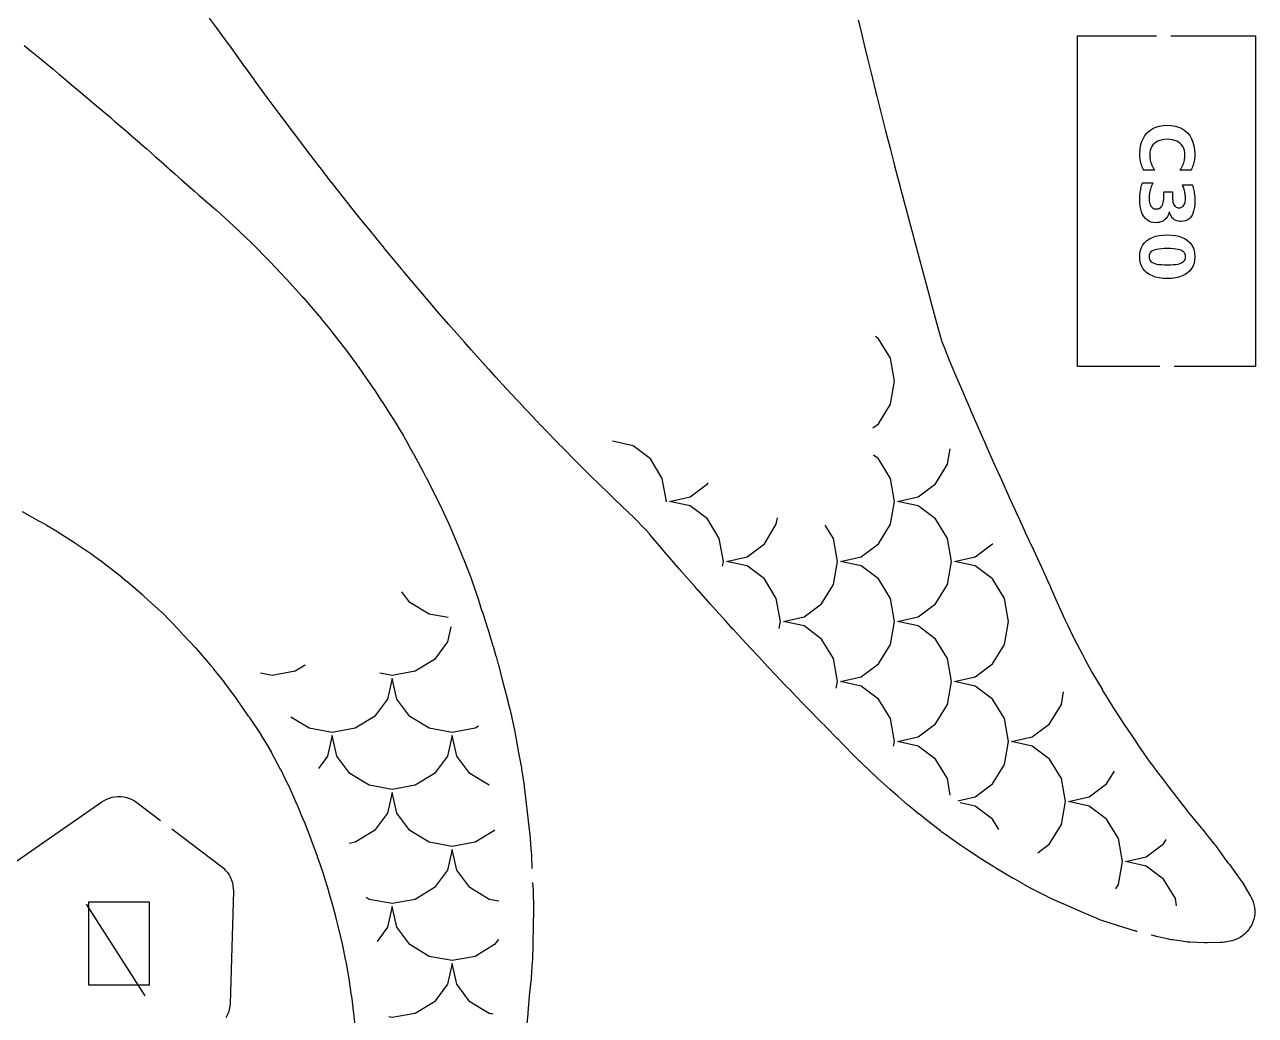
# Model space of a CAD drawing. Header units: millimetres. Extents: x 1 to 293, y 4 to 294.
# Drawn here: x 234.7 to 291.1, y 27.7 to 73.1 of the extents above; entities that cross this region are included whole.
import ezdxf

# ---------------------------------------------------------------- set-up
doc = ezdxf.new("R2010")
doc.units = ezdxf.units.MM
for name, color, linetype in [('CUT', 1, 'CONTINUOUS'), ('ENGRAVE', 5, 'CONTINUOUS'), ('SCORE', 7, 'CONTINUOUS')]:
    doc.layers.add(name, color=color, linetype=linetype)

msp = doc.modelspace()

# ---------------------------------------------------------------- linework, layer by layer
at = {"layer": 'CUT', "color": 1}
for points in [[(285.6636, 31.5426), (285.6223, 31.5531), (285.5941, 31.5606), (285.566, 31.5685), (285.5379, 31.5766), (284.8059, 31.7978), (284.7868, 31.8037), (284.7678, 31.8098), (284.7488, 31.816), (284.0384, 32.0541), (283.9956, 32.0692), (283.953, 32.0851), (283.9108, 32.1017), (283.8544, 32.1249), (283.8448, 32.1289), (283.8352, 32.133), (283.8256, 32.1371), (283.1739, 32.4178), (283.1702, 32.4194), (282.3724, 32.7659), (282.3701, 32.767), (282.0083, 32.9249), (281.9983, 32.9294), (281.9882, 32.9338), (281.9782, 32.9384), (281.6067, 33.1079), (281.5806, 33.1201), (281.5547, 33.1327), (281.5289, 33.1455), (280.7975, 33.5182), (280.7757, 33.5295), (280.7541, 33.541), (280.7326, 33.5527), (280.4162, 33.7288), (280.4092, 33.7328), (280.4022, 33.7367), (280.3953, 33.7407), (279.9739, 33.9819), (279.9662, 33.9863), (279.9585, 33.9908), (279.9508, 33.9953), (279.1802, 34.4501), (279.1675, 34.4577), (279.155, 34.4653), (279.1424, 34.473), (279.0502, 34.5302), (279.0401, 34.5366), (278.3753, 34.9572), (278.3646, 34.964), (278.3541, 34.9708), (278.3435, 34.9777), (277.8062, 35.3321), (277.7979, 35.3376), (277.579, 35.4843), (277.5646, 35.4941), (277.5504, 35.5039), (277.5363, 35.5138), (276.7845, 36.0464), (276.7653, 36.0603), (276.7463, 36.0743), (276.7273, 36.0884), (276.6664, 36.135), (276.659, 36.1406), (275.9712, 36.6731), (275.9594, 36.6823), (275.9477, 36.6916), (275.936, 36.7009), (275.645, 36.9368), (275.6387, 36.942), (275.1686, 37.3277), (275.1574, 37.337), (275.1463, 37.3463), (275.1353, 37.3557), (274.6888, 37.7387), (274.6835, 37.7433), (274.3674, 38.0173), (274.356, 38.0273), (274.3447, 38.0373), (274.3335, 38.0473), (273.7899, 38.5405), (273.7854, 38.5446), (273.566, 38.7455), (273.5545, 38.7561), (273.5431, 38.7668), (273.5318, 38.7776), (272.9431, 39.3425), (272.9394, 39.346), (272.7702, 39.5096), (272.7548, 39.5247), (272.7396, 39.5399), (272.7245, 39.5553), (272.1527, 40.1451), (272.1499, 40.1479), (271.9503, 40.355), (271.9458, 40.3597), (271.3705, 40.9441), (271.3671, 40.9475), (271.1478, 41.1718), (270.5848, 41.7461), (270.3541, 41.9807), (270.3489, 41.9861), (270.3436, 41.9914), (270.3384, 41.9968), (269.8126, 42.5437), (269.8082, 42.5482), (269.5594, 42.8018), (269.5505, 42.811), (269.5416, 42.8202), (269.5327, 42.8296), (269.0503, 43.3404), (268.7578, 43.6452), (268.7496, 43.6538), (268.7413, 43.6625), (268.7331, 43.6713), (268.2982, 44.1408), (267.9564, 44.5037), (267.9488, 44.5118), (267.9412, 44.5201), (267.9336, 44.5284), (267.5571, 44.9416), (267.1552, 45.3759), (267.1481, 45.3836), (267.141, 45.3914), (267.134, 45.3993), (266.8261, 45.7426), (266.3541, 46.2613), (266.3475, 46.2686), (266.3409, 46.276), (266.3343, 46.2834), (266.1044, 46.5436), (265.552, 47.1607), (265.5439, 47.1698), (265.3857, 47.3498), (264.7485, 48.0738), (264.7436, 48.0794), (264.6859, 48.1457), (264.6812, 48.1511), (263.9969, 48.9459), (263.9521, 48.9975), (263.9461, 49.0045), (263.9399, 49.0117), (263.9338, 49.0189), (263.3256, 49.7383), (263.3186, 49.7464), (263.3116, 49.7545), (263.3045, 49.7625), (263.1557, 49.9265), (263.1487, 49.9341), (263.1417, 49.9416), (263.1346, 49.949), (262.572, 50.5288), (262.5605, 50.5403), (262.5488, 50.5517), (262.537, 50.563), (262.3617, 50.7254), (262.353, 50.7336), (262.3443, 50.7418), (262.3356, 50.75), (261.7203, 51.3409), (261.5558, 51.4972), (261.5506, 51.5021), (261.5454, 51.5071), (261.5402, 51.5121), (260.8877, 52.1454), (260.7567, 52.2728), (260.7474, 52.2819), (260.0778, 52.9457), (260.0767, 52.9468), (259.9556, 53.0671), (259.9468, 53.0759), (259.2847, 53.746), (259.2834, 53.7474), (259.1545, 53.8782), (259.1463, 53.8866), (258.5077, 54.5464), (258.5062, 54.5479), (258.3535, 54.7061), (258.3458, 54.7142), (257.7456, 55.3467), (257.744, 55.3484), (257.5532, 55.5502), (257.5452, 55.5587), (257.0004, 56.1452), (256.754, 56.4083), (256.748, 56.4148), (256.7419, 56.4214), (256.7359, 56.428), (256.2644, 56.9452), (255.9533, 57.2836), (255.9474, 57.29), (255.9416, 57.2965), (255.9357, 57.3029), (255.5388, 57.7461), (255.1522, 58.1743), (255.1468, 58.1804), (255.1413, 58.1864), (255.1359, 58.1925), (254.8237, 58.547), (254.3512, 59.0797), (254.3462, 59.0854), (254.3411, 59.0912), (254.3361, 59.0969), (254.1186, 59.3479), (253.5503, 59.9996), (253.5456, 60.005), (253.5409, 60.0104), (253.5362, 60.0159), (253.422, 60.1497), (252.7496, 60.9353), (252.7451, 60.9406), (252.7405, 60.9459), (252.736, 60.9512), (252.0672, 61.7493), (251.9491, 61.8895), (251.9446, 61.8948), (251.9402, 61.9002), (251.9358, 61.9055), (251.4042, 62.5499), (251.1501, 62.8565), (251.142, 62.8665), (250.7484, 63.3508), (250.3492, 63.8404), (250.3417, 63.8497), (250.0999, 64.1517), (249.5482, 64.8387), (249.5414, 64.8473), (249.458, 64.9529), (248.8297, 65.7501), (248.8269, 65.7537), (248.745, 65.8583), (248.7408, 65.8637), (248.2084, 66.551), (248.206, 66.5542), (247.9444, 66.8941), (247.9404, 66.8992), (247.5936, 67.3544), (247.1457, 67.9425), (247.1402, 67.9497), (246.987, 68.1537), (246.3846, 68.954), (246.3437, 69.0085), (246.3399, 69.0135), (245.7905, 69.7519), (245.7879, 69.7554), (245.5435, 70.0861), (245.5395, 70.0915), (245.2025, 70.5524), (245.2, 70.5559), (244.7425, 71.1858), (244.7392, 71.1903), (244.6218, 71.3534), (244.6197, 71.3563), (244.053, 72.148), (243.9428, 72.2995), (243.4618, 72.9541), (243.4607, 72.9556), (243.1417, 73.3911)], [(272.8725, 73.3125), (272.9434, 73.0184), (273.135, 72.2219), (273.3304, 71.4213), (273.5279, 70.6216), (273.6726, 70.0429), (273.7283, 69.8193), (273.9264, 69.0216), (274.1267, 68.2239), (274.3313, 67.4239), (274.4719, 66.8834), (274.5412, 66.6193), (274.75, 65.8237), (274.9633, 65.0229), (275.179, 64.2219), (275.1797, 64.2194), (275.2721, 63.8737), (275.2725, 63.8723), (275.3922, 63.4222), (275.393, 63.4192), (275.6024, 62.6251), (275.8169, 61.8264), (275.8188, 61.8191), (276.027, 61.0264), (276.0291, 61.0186), (276.0714, 60.8652), (276.2488, 60.2299), (276.2516, 60.2198), (276.4671, 59.4236), (276.6738, 58.6692), (276.6829, 58.639), (276.6928, 58.6091), (276.7035, 58.5794), (276.8669, 58.1586), (276.8701, 58.1504), (276.9974, 57.836), (277.0008, 57.8277), (277.3356, 57.0348), (277.3381, 57.0289), (277.6658, 56.2749), (277.6687, 56.268), (277.6837, 56.2329), (277.6854, 56.229), (278.0214, 55.4368), (278.0248, 55.4289), (278.3717, 54.6417), (278.3768, 54.6299), (278.4685, 54.4163), (278.7171, 53.8381), (278.721, 53.8292), (279.0792, 53.0309), (279.2678, 52.6106), (279.4367, 52.2353), (279.4388, 52.2306), (279.7912, 51.4395), (279.7954, 51.43), (280.068, 50.8449), (280.1631, 50.6405), (280.166, 50.6344), (280.1688, 50.6282), (280.1716, 50.6221), (280.5269, 49.839), (280.5307, 49.8306), (280.8635, 49.1255), (280.8678, 49.1161), (280.9036, 49.0388), (280.9072, 49.0309), (281.2676, 48.2382), (281.6304, 47.4526), (281.6371, 47.4379), (281.6437, 47.4231), (281.6502, 47.4083), (281.6649, 47.3743), (281.6676, 47.3681), (281.6703, 47.3618), (281.6729, 47.3556), (281.9716, 46.6456), (281.976, 46.6355), (281.9805, 46.6254), (281.985, 46.6153), (282.346, 45.837), (282.463, 45.5877), (282.7211, 45.0499), (282.7264, 45.0392), (282.7317, 45.0286), (282.7372, 45.0179), (283.1494, 44.239), (283.1516, 44.2349), (283.2614, 44.0256), (283.5667, 43.4549), (283.5733, 43.4429), (283.58, 43.4311), (283.5869, 43.4192), (284.0468, 42.6451), (284.0506, 42.6386), (284.0596, 42.6234), (284.5198, 41.8558), (284.5263, 41.8453), (284.5329, 41.8348), (284.5396, 41.8243), (284.8577, 41.3395), (284.8629, 41.3317), (285.0444, 41.0508), (285.0484, 41.0446), (285.0525, 41.0384), (285.0567, 41.0323), (285.5911, 40.2475), (285.595, 40.2419), (285.6553, 40.1553), (285.6617, 40.146), (286.1345, 39.4553), (286.14, 39.4474), (286.1456, 39.4395), (286.1512, 39.4316), (286.45, 39.0233), (286.4566, 39.0145), (286.4632, 39.0058), (286.4699, 38.9971), (286.7309, 38.6659), (286.7415, 38.6524), (286.7519, 38.6387), (286.7623, 38.625), (287.2471, 37.9762), (287.2552, 37.9656), (287.2634, 37.9551), (287.2718, 37.9446), (287.337, 37.8648), (287.3468, 37.8528), (287.3565, 37.8406), (287.3661, 37.8284), (287.9666, 37.0581), (287.9731, 37.0498), (287.9795, 37.0414), (287.9858, 37.033), (288.0445, 36.9553), (288.0541, 36.9429), (288.0639, 36.9305), (288.0739, 36.9183), (288.5964, 36.2954), (288.6232, 36.2623), (288.6496, 36.2288), (288.6754, 36.1948), (288.8433, 35.9665), (288.8541, 35.9523), (288.865, 35.9383), (288.8762, 35.9244), (289.2207, 35.509), (289.2549, 35.466), (289.2882, 35.4223), (289.3206, 35.3779), (289.6428, 34.917), (289.6546, 34.9007), (289.6666, 34.8846), (289.6789, 34.8687), (289.8312, 34.6787), (289.8487, 34.6565), (289.8659, 34.6341), (289.8828, 34.6115), (290.3813, 33.933), (290.4149, 33.8851), (290.4474, 33.8365), (290.4789, 33.7872), (290.8273, 33.2139), (290.8573, 33.1618), (290.8725, 33.1341), (290.9263, 33.0246), (290.9699, 32.9107), (290.9733, 32.9006), (291.0071, 32.7805), (291.0102, 32.7673), (291.0337, 32.6377), (291.0447, 32.5047), (291.0427, 32.3713), (291.0278, 32.2386), (291.0001, 32.108), (290.9598, 31.9808), (290.9074, 31.858), (290.8434, 31.7409), (290.7683, 31.6305), (290.6829, 31.528), (290.5879, 31.4342), (290.4843, 31.3501), (290.373, 31.2764), (290.2551, 31.2138), (290.1317, 31.163), (290.0057, 31.1249), (289.9739, 31.1169), (289.9105, 31.1027), (289.7529, 31.0713), (289.6956, 31.0612), (289.6653, 31.0566), (289.5495, 31.0438), (289.5189, 31.0418), (289.4607, 31.0393), (288.863, 31.0259), (288.8205, 31.0257), (288.7781, 31.0261), (288.7357, 31.0272), (288.0919, 31.0537), (288.0263, 31.058), (287.9608, 31.064), (287.8954, 31.0715), (287.2727, 31.159), (287.2153, 31.1683), (287.1582, 31.1789), (287.1014, 31.1907), (286.53, 31.3224), (286.5165, 31.3256), (286.5029, 31.3289), (286.4894, 31.3322), (286.3847, 31.3586), (286.3815, 31.3594), (286.2935, 31.3819)], [(286.7, 57.425), (282.925, 57.425), (282.925, 72.575), (286.55, 72.575)], [(287.2, 72.575), (291.075, 72.575), (291.075, 57.425), (287.35, 57.425)], [(234.6508, 72.135), (234.9897, 71.8585), (234.9907, 71.8577), (235.4441, 71.4871), (235.4512, 71.4812), (235.9621, 71.0576), (236.2445, 70.8234), (236.2517, 70.8174), (236.9172, 70.2574), (237.0473, 70.1479), (237.0494, 70.1461), (237.8484, 69.471), (237.8646, 69.4573), (238.645, 68.7979), (238.6522, 68.7918), (238.8096, 68.6569), (239.4454, 68.1118), (239.4526, 68.1056), (239.7393, 67.8563), (240.2458, 67.415), (240.2531, 67.4087), (240.652, 67.0561), (241.0462, 66.7078), (241.0535, 66.7014), (241.5506, 66.2558), (241.8537, 65.9843), (242.4496, 65.4588), (242.4558, 65.4533), (242.6441, 65.2853), (242.6546, 65.2761), (243.3761, 64.661), (243.3858, 64.6526), (243.4378, 64.6075), (243.4618, 64.5861), (244.2472, 63.8696), (244.2543, 63.863), (244.2551, 63.8623), (244.2716, 63.8468), (245.0485, 63.1028), (245.0556, 63.096), (245.0911, 63.0615), (245.1078, 63.045), (245.8499, 62.2982), (245.8568, 62.2912), (245.8867, 62.2607), (245.9036, 62.2431), (246.6443, 61.4586), (246.6657, 61.4355), (247.368, 60.6557), (247.3784, 60.644), (247.4535, 60.5586), (247.4594, 60.5518), (248.0589, 59.8609), (248.0803, 59.8357), (248.2552, 59.6238), (248.2608, 59.6169), (248.7169, 59.0568), (248.733, 59.0366), (249.0566, 58.6232), (249.0618, 58.6165), (249.3404, 58.2558), (249.3565, 58.2345), (249.8579, 57.5579), (249.8628, 57.5512), (249.9328, 57.4555), (249.95, 57.4315), (250.4963, 56.6491), (250.5053, 56.636), (250.6574, 56.4125), (250.667, 56.3982), (251.0319, 55.8469), (251.0396, 55.8352), (251.4573, 55.1895), (251.4691, 55.1709), (251.5462, 55.0474), (251.5562, 55.031), (252.0266, 54.2523), (252.0435, 54.2235), (252.2634, 53.8381), (252.2671, 53.8314), (252.4828, 53.4483), (252.4963, 53.4238), (252.9166, 52.639), (252.9207, 52.6314), (253.0626, 52.3622), (253.0704, 52.3473), (253.3299, 51.8399), (253.336, 51.8277), (253.7243, 51.0491), (253.7403, 51.0158), (253.8666, 50.7438), (253.8696, 50.7375), (254.0948, 50.2459), (254.1086, 50.2147), (254.4428, 49.4334), (254.4463, 49.4251), (254.6656, 48.9026), (254.6731, 48.8844), (254.7743, 48.6329), (254.7784, 48.6225), (255.0837, 47.8452), (255.0979, 47.8073), (255.3711, 47.0447), (255.3852, 47.0033), (255.47, 46.7396), (255.4729, 46.7304), (255.6309, 46.2269), (255.6334, 46.219), (255.8903, 45.4372), (255.8996, 45.4079), (256.1347, 44.6326), (256.1415, 44.6096), (256.2712, 44.1523), (256.2732, 44.1453), (256.3598, 43.8336), (256.3674, 43.8049), (256.5661, 43.0229), (256.5681, 43.015), (256.7792, 42.2283), (256.7841, 42.2095), (256.977, 41.446), (256.9905, 41.3872), (257.0728, 40.9863), (257.0742, 40.979), (257.144, 40.6294), (257.1498, 40.5981), (257.2862, 39.8181), (257.2879, 39.8089), (257.4353, 39.0356), (257.4432, 38.9898), (257.5597, 38.2369), (257.5669, 38.1828), (257.6542, 37.4119), (257.6549, 37.4057), (257.7524, 36.6158), (257.7541, 36.6018), (257.8406, 35.835), (257.8457, 35.7785), (257.8747, 35.3646), (257.875, 35.3605), (257.8972, 35.0277), (257.8996, 34.9796), (257.9162, 34.439)], [(249.8556, 26.9989), (249.7632, 27.7845), (249.7617, 27.7965), (249.7266, 28.0515), (249.7248, 28.0647), (249.6586, 28.5838), (249.657, 28.5957), (249.5412, 29.38), (249.5386, 29.3961), (249.4019, 30.1769), (249.3985, 30.195), (249.2378, 30.9741), (249.2335, 30.9932), (249.0462, 31.7744), (249.0426, 31.7888), (248.9294, 32.2151), (248.9255, 32.2301), (248.8387, 32.573), (248.8346, 32.5883), (248.615, 33.3702), (248.61, 33.3871), (248.3661, 34.1681), (248.3606, 34.185), (248.1315, 34.8501), (248.1265, 34.8648), (248.092, 34.969), (248.0874, 34.9821), (247.8081, 35.7645), (247.8013, 35.7827), (247.4944, 36.5631), (247.4875, 36.5798), (247.334, 36.9388), (247.3278, 36.9534), (247.1587, 37.3622), (247.1517, 37.3784), (246.8029, 38.1568), (246.7925, 38.1789), (246.5334, 38.7005), (246.5322, 38.7031), (246.4056, 38.9593), (246.3988, 38.9726), (245.9896, 39.7524), (245.9772, 39.7749), (245.7392, 40.1855), (245.7318, 40.198), (245.5172, 40.5489), (245.5038, 40.5699), (244.9736, 41.3624), (244.936, 41.4176), (244.4332, 42.1455), (244.4182, 42.1663), (244.1438, 42.5302), (244.1361, 42.5405), (243.8366, 42.9455), (243.8232, 42.9629), (243.3464, 43.5615), (243.3372, 43.5728), (243.1906, 43.7481), (243.185, 43.7548), (242.5404, 44.5037), (242.5072, 44.5418), (242.4931, 44.5574), (241.7601, 45.3413), (241.7417, 45.3604), (240.9835, 46.1392), (240.9686, 46.154), (240.9559, 46.1662), (240.9417, 46.1794), (240.1466, 46.8951), (240.0955, 46.9404), (240.0885, 46.9466), (239.3593, 47.5743), (239.3444, 47.5867), (239.1561, 47.7387), (239.1496, 47.7439), (238.549, 48.215), (238.1324, 48.5355), (238.1206, 48.5443), (237.7666, 48.8034), (237.7469, 48.8172), (236.9733, 49.338), (236.9639, 49.3444), (236.9536, 49.3511), (236.1691, 49.856), (236.1517, 49.8668), (235.7058, 50.1331), (235.6982, 50.1375), (235.3672, 50.3288), (235.3587, 50.3336), (234.5724, 50.7715)], [(233.7552, 34.3873), (238.2039, 37.4836), (238.3148, 37.5531), (238.4336, 37.6124), (238.5575, 37.66), (238.6854, 37.6954), (238.8161, 37.7183), (238.9485, 37.7285), (239.0812, 37.7259), (239.213, 37.7105), (239.3427, 37.6825), (239.4691, 37.6421), (239.5911, 37.5897), (239.7074, 37.5258), (239.8155, 37.452), (240.8941, 36.6368)], [(241.4126, 36.2449), (243.6919, 34.5221), (243.7911, 34.4394), (243.8833, 34.3463), (243.9662, 34.2449), (244.0391, 34.1361), (244.1013, 34.0208), (244.1522, 33.9001), (244.1915, 33.7751), (244.2186, 33.647), (244.2335, 33.5168), (244.2358, 33.3877), (244.0848, 28.2505), (244.0736, 28.1124), (244.0481, 27.9743), (244.0086, 27.8394), (243.9556, 27.7093), (243.8895, 27.5853)], [(257.9498, 33.7899), (257.9725, 33.4332), (257.975, 33.3728), (257.9886, 32.628), (257.9885, 32.5717), (257.97, 31.795), (257.9553, 31.0005), (257.9552, 30.9965), (257.9386, 30.2244), (257.9363, 30.1693), (257.8892, 29.4214), (257.8846, 29.3662), (257.8752, 29.2757), (257.8739, 29.2642), (257.7991, 28.6044), (257.797, 28.5815), (257.739, 27.8137), (257.7353, 27.7727), (257.6553, 27.0205)]]:
    msp.add_lwpolyline(points, dxfattribs=at)
msp.add_lwpolyline([(240.395, 32.895), (237.605, 32.895), (237.605, 29.105), (240.395, 29.105), (240.395, 32.895)], close=True, dxfattribs=at)
at = {"layer": 'ENGRAVE', "color": 5}
for points in [[(285.9298, 66.4757), (285.9037, 66.5344), (285.8799, 66.5939), (285.8586, 66.6543), (285.8398, 66.7155), (285.8234, 66.7774), (285.8094, 66.8403), (285.7981, 66.904), (285.7892, 66.9687), (285.7829, 67.0342), (285.7791, 67.1007), (285.7778, 67.1681), (285.7872, 67.3634), (285.8155, 67.5448), (285.8626, 67.7121), (285.9286, 67.8654), (286.0135, 68.0047), (286.1172, 68.13), (286.237, 68.2384), (286.3702, 68.3271), (286.5169, 68.3961), (286.6771, 68.4454), (286.8506, 68.4749), (287.0376, 68.4848), (287.225, 68.4749), (287.399, 68.4454), (287.5594, 68.3961), (287.7063, 68.3271), (287.8397, 68.2384), (287.9596, 68.13), (288.0633, 68.0047), (288.1481, 67.8654), (288.2141, 67.7121), (288.2613, 67.5448), (288.2895, 67.3634), (288.299, 67.1681), (288.2977, 67.1007), (288.2939, 67.0342), (288.2876, 66.9687), (288.2787, 66.904), (288.2673, 66.8403), (288.2534, 66.7774), (288.237, 66.7155), (288.2181, 66.6543), (288.1968, 66.5939), (288.1731, 66.5344), (288.1469, 66.4757), (288.1183, 66.4177), (287.6154, 66.4177), (287.6532, 66.4757), (287.6875, 66.5333), (287.7183, 66.5907), (287.7456, 66.6478), (287.7693, 66.7046), (287.7895, 66.7612), (287.8064, 66.8181), (287.8203, 66.876), (287.831, 66.9349), (287.8387, 66.9948), (287.8433, 67.0557), (287.8449, 67.1176), (287.8389, 67.2254), (287.821, 67.3252), (287.7911, 67.4171), (287.7494, 67.501), (287.6957, 67.577), (287.63, 67.645), (287.5539, 67.7036), (287.4687, 67.7517), (287.3745, 67.789), (287.2712, 67.8157), (287.1589, 67.8317), (287.0376, 67.837), (286.9167, 67.8317), (286.8048, 67.8157), (286.7019, 67.789), (286.6079, 67.7517), (286.5228, 67.7036), (286.4467, 67.645), (286.3811, 67.577), (286.3274, 67.501), (286.2856, 67.4171), (286.2558, 67.3252), (286.2379, 67.2254), (286.2319, 67.1176), (286.2334, 67.0557), (286.238, 66.9948), (286.2457, 66.9349), (286.2565, 66.876), (286.2703, 66.8181), (286.2872, 66.7612), (286.3074, 66.7046), (286.3312, 66.6478), (286.3584, 66.5907), (286.3892, 66.5333), (286.4236, 66.4757), (286.4614, 66.4177), (285.9585, 66.4177), (285.9298, 66.4757)], [(287.0825, 64.3677), (287.0483, 64.3022), (287.009, 64.2432), (286.9644, 64.1908), (286.9147, 64.1449), (286.86, 64.1059), (286.8005, 64.0739), (286.7363, 64.0491), (286.6673, 64.0314), (286.5936, 64.0207), (286.5151, 64.0172), (286.3995, 64.0248), (286.2935, 64.0479), (286.1971, 64.0863), (286.1104, 64.1401), (286.0333, 64.2093), (285.9658, 64.2938), (285.9083, 64.3931), (285.8613, 64.5065), (285.8248, 64.634), (285.7987, 64.7756), (285.783, 64.9313), (285.7778, 65.1011), (285.7786, 65.1636), (285.7811, 65.226), (285.7853, 65.2885), (285.7912, 65.3511), (285.7987, 65.4137), (285.8079, 65.4763), (285.8188, 65.5389), (285.8313, 65.6012), (285.8455, 65.6633), (285.8614, 65.7251), (285.879, 65.7868), (285.8982, 65.8482), (286.3816, 65.8482), (286.3535, 65.7897), (286.3278, 65.7313), (286.3045, 65.673), (286.2836, 65.6149), (286.2651, 65.5569), (286.249, 65.4991), (286.2353, 65.4415), (286.2241, 65.3842), (286.2154, 65.3272), (286.2092, 65.2705), (286.2055, 65.2141), (286.2042, 65.1581), (286.2066, 65.0783), (286.2138, 65.005), (286.2258, 64.9382), (286.2426, 64.8778), (286.2641, 64.8239), (286.2905, 64.7764), (286.3213, 64.7359), (286.3563, 64.7027), (286.3955, 64.6769), (286.4388, 64.6585), (286.4863, 64.6475), (286.5379, 64.6438), (286.591, 64.6476), (286.6396, 64.6589), (286.6838, 64.6778), (286.7234, 64.7042), (286.7586, 64.7382), (286.7894, 64.7797), (286.8155, 64.8286), (286.8368, 64.8847), (286.8534, 64.9479), (286.8653, 65.0184), (286.8724, 65.0961), (286.8748, 65.1809), (286.8748, 65.4315), (287.2785, 65.4315), (287.2785, 65.1679), (287.2805, 65.0925), (287.2867, 65.0239), (287.297, 64.962), (287.3114, 64.9067), (287.3299, 64.8582), (287.3525, 64.8163), (287.3793, 64.781), (287.4105, 64.7521), (287.4459, 64.7296), (287.4856, 64.7136), (287.5296, 64.704), (287.5779, 64.7007), (287.6228, 64.7039), (287.6642, 64.7132), (287.702, 64.7288), (287.7363, 64.7507), (287.7671, 64.7787), (287.7944, 64.8131), (287.8178, 64.8531), (287.8369, 64.8982), (287.8518, 64.9486), (287.8624, 65.004), (287.8688, 65.0647), (287.8709, 65.1304), (287.8699, 65.181), (287.8671, 65.2317), (287.8624, 65.2826), (287.8557, 65.3337), (287.8472, 65.385), (287.8367, 65.4364), (287.8244, 65.4879), (287.8103, 65.5393), (287.7944, 65.5906), (287.7767, 65.6419), (287.7571, 65.693), (287.7358, 65.744), (288.1948, 65.744), (288.2114, 65.6823), (288.2266, 65.6207), (288.2404, 65.5593), (288.2527, 65.4981), (288.2635, 65.4371), (288.2729, 65.3762), (288.2809, 65.3156), (288.2874, 65.2554), (288.2924, 65.1955), (288.2961, 65.136), (288.2982, 65.0769), (288.299, 65.0181), (288.2946, 64.8669), (288.2817, 64.7289), (288.2601, 64.6041), (288.2299, 64.4926), (288.191, 64.3943), (288.1435, 64.3093), (288.0873, 64.2374), (288.0224, 64.1786), (287.9488, 64.1329), (287.8665, 64.1003), (287.7754, 64.0807), (287.6756, 64.0741), (287.6067, 64.0772), (287.542, 64.0866), (287.4817, 64.1022), (287.4257, 64.124), (287.3739, 64.1521), (287.3265, 64.1864), (287.2834, 64.2268), (287.2448, 64.2732), (287.2107, 64.3256), (287.1811, 64.3839), (287.1559, 64.4482), (287.1352, 64.5185), (287.1115, 64.4398), (287.0825, 64.3677)], [(286.5027, 61.5238), (286.3551, 61.5744), (286.2227, 61.6395), (286.1058, 61.7191), (286.0056, 61.812), (285.9236, 61.917), (285.8598, 62.034), (285.8142, 62.1633), (285.7869, 62.3046), (285.7778, 62.458), (285.7869, 62.612), (285.8142, 62.7537), (285.8598, 62.8833), (285.9236, 63.0006), (286.0056, 63.1057), (286.1058, 63.1986), (286.2227, 63.2782), (286.3551, 63.3433), (286.5027, 63.3939), (286.6657, 63.4301), (286.8439, 63.4518), (287.0376, 63.459), (287.2317, 63.4518), (287.4104, 63.4301), (287.5737, 63.3939), (287.7215, 63.3433), (287.854, 63.2782), (287.971, 63.1986), (288.0712, 63.1057), (288.1532, 63.0006), (288.217, 62.8833), (288.2625, 62.7537), (288.2898, 62.612), (288.299, 62.458), (288.2898, 62.3046), (288.2625, 62.1633), (288.217, 62.034), (288.1532, 61.917), (288.0712, 61.812), (287.971, 61.7191), (287.854, 61.6395), (287.7215, 61.5744), (287.5737, 61.5238), (287.4104, 61.4876), (287.2317, 61.4659), (287.0376, 61.4587), (286.8439, 61.4659), (286.6657, 61.4876), (286.5027, 61.5238)], [(287.4308, 62.1067), (287.5304, 62.1233), (287.6149, 62.1447), (287.6845, 62.1708), (287.7415, 62.2025), (287.7881, 62.2407), (287.8243, 62.2853), (287.8502, 62.3364), (287.8657, 62.394), (287.8709, 62.458), (287.8657, 62.5221), (287.8502, 62.5797), (287.8243, 62.631), (287.7881, 62.6758), (287.7415, 62.7142), (287.6845, 62.7461), (287.6149, 62.7725), (287.5304, 62.7941), (287.4308, 62.8108), (287.3163, 62.8228), (287.1869, 62.83), (287.0424, 62.8324), (286.8965, 62.83), (286.7656, 62.8228), (286.6498, 62.8108), (286.5491, 62.7941), (286.4635, 62.7725), (286.393, 62.7461), (286.3353, 62.7142), (286.2881, 62.6758), (286.2514, 62.631), (286.2252, 62.5797), (286.2095, 62.5221), (286.2042, 62.458), (286.2095, 62.3945), (286.2252, 62.3372), (286.2514, 62.2863), (286.2881, 62.2417), (286.3353, 62.2035), (286.393, 62.1716), (286.4635, 62.1452), (286.5491, 62.1237), (286.6498, 62.1069), (286.7656, 62.0949), (286.8965, 62.0877), (287.0424, 62.0853), (287.1869, 62.0877), (287.3163, 62.0948), (287.4308, 62.1067)]]:
    msp.add_lwpolyline(points, close=True, dxfattribs=at)
at = {"layer": 'SCORE', "color": 7}
for points in [[(273.5498, 54.6139), (273.8087, 54.806), (274.3452, 55.6982), (274.5336, 56.7506), (274.3452, 57.803), (273.8087, 58.6951), (273.6668, 58.8004)], [(264.0809, 51.2355), (264.0836, 51.2506), (263.8952, 52.303), (263.3587, 53.1951), (262.5557, 53.7912), (261.6086, 54.0006)], [(274.6711, 51.2506), (275.6182, 51.4599), (276.4212, 52.056), (276.9577, 52.9482), (277.0834, 53.6504)], [(272.0586, 48.5006), (273.0057, 48.7099), (273.8087, 49.306), (274.3452, 50.1982), (274.5336, 51.2506), (274.3452, 52.303), (273.8087, 53.1951), (273.5725, 53.3704)], [(264.2211, 51.2506), (265.1682, 51.4599), (265.9712, 52.056), (265.9952, 52.0961)], [(266.658, 48.2879), (266.6961, 48.5006), (266.5077, 49.553), (265.9712, 50.4451), (265.1682, 51.0412), (264.2211, 51.2506)], [(274.6711, 45.7506), (275.6182, 45.9599), (276.4212, 46.556), (276.9577, 47.4482), (277.1461, 48.5006), (276.9577, 49.553), (276.4212, 50.4451), (275.6182, 51.0412), (274.6711, 51.2506)], [(266.8336, 48.5006), (267.7807, 48.7099), (268.5837, 49.306), (269.1202, 50.1982), (269.1736, 50.4965)], [(269.4461, 45.7506), (270.3932, 45.9599), (271.1962, 46.556), (271.7327, 47.4482), (271.9211, 48.5006), (271.7327, 49.553), (271.3641, 50.1659)], [(277.2836, 48.5006), (278.2307, 48.7099), (279.0337, 49.306), (279.0368, 49.3112)], [(269.2506, 45.4268), (269.3086, 45.7506), (269.1202, 46.803), (268.5837, 47.6951), (267.7807, 48.2912), (266.8336, 48.5006)], [(272.0586, 43.0006), (273.0057, 43.2099), (273.8087, 43.806), (274.3452, 44.6982), (274.5336, 45.7506), (274.3452, 46.803), (273.8087, 47.6951), (273.0057, 48.2912), (272.0586, 48.5006)], [(277.2836, 43.0006), (278.2307, 43.2099), (279.0337, 43.806), (279.5702, 44.6982), (279.7586, 45.7506), (279.5702, 46.803), (279.0337, 47.6951), (278.2307, 48.2912), (277.2836, 48.5006)], [(254.0744, 45.9265), (253.2112, 46.081), (252.3191, 46.6175), (251.9596, 47.1017)], [(271.8654, 42.6897), (271.9211, 43.0006), (271.7327, 44.053), (271.1962, 44.9451), (270.3932, 45.5412), (269.4461, 45.7506)], [(274.6711, 40.2506), (275.6182, 40.4599), (276.4212, 41.056), (276.9577, 41.9482), (277.1461, 43.0006), (276.9577, 44.053), (276.4212, 44.9451), (275.6182, 45.5412), (274.6711, 45.7506)], [(254.2091, 45.5084), (254.0543, 44.808), (253.4582, 44.005), (252.566, 43.4685), (251.5136, 43.2801), (250.9457, 43.3818)], [(247.5266, 43.7455), (247.066, 43.4685), (246.0136, 43.2801), (245.4787, 43.3759)], [(251.5136, 43.1426), (251.3043, 42.1955), (250.7082, 41.3925), (249.816, 40.856), (248.7636, 40.6676), (247.7112, 40.856), (246.864, 41.3655)], [(255.4724, 40.9501), (255.316, 40.856), (254.2636, 40.6676), (253.2112, 40.856), (252.3191, 41.3925), (251.7229, 42.1955), (251.5136, 43.1426)], [(274.4952, 40.036), (274.5336, 40.2506), (274.3452, 41.303), (273.8087, 42.1951), (273.0057, 42.7912), (272.0586, 43.0006)], [(277.4326, 37.5335), (278.2307, 37.7099), (279.0337, 38.306), (279.5702, 39.1982), (279.7586, 40.2506), (279.5702, 41.303), (279.0337, 42.1951), (278.2307, 42.7912), (277.2836, 43.0006)], [(279.8961, 40.2506), (280.8432, 40.4599), (281.6462, 41.056), (282.1827, 41.9482), (282.286, 42.5252)], [(248.7636, 40.5301), (248.5543, 39.583), (248.1345, 39.0176)], [(254.2636, 40.5301), (254.0543, 39.583), (253.4582, 38.78), (252.566, 38.2435), (251.5136, 38.0551), (250.4612, 38.2435), (249.5691, 38.78), (248.9729, 39.583), (248.7636, 40.5301)], [(255.965, 38.2428), (255.9612, 38.2435), (255.0691, 38.78), (254.4729, 39.583), (254.2636, 40.5301)], [(277.0931, 37.7963), (276.9577, 38.553), (276.4212, 39.4451), (275.6182, 40.0412), (274.6711, 40.2506)], [(281.1011, 35.1514), (281.6462, 35.556), (282.1827, 36.4482), (282.3711, 37.5006), (282.1827, 38.553), (281.6462, 39.4451), (280.8432, 40.0412), (279.8961, 40.2506)], [(282.5086, 37.5006), (283.4557, 37.7099), (284.2587, 38.306), (284.6112, 38.8923)], [(251.5136, 37.9176), (251.3043, 36.9705), (250.7082, 36.1675), (249.816, 35.631), (249.5454, 35.5826)], [(256.2168, 36.1791), (256.2082, 36.1675), (255.316, 35.631), (254.2636, 35.4426), (253.2112, 35.631), (252.3191, 36.1675), (251.7229, 36.9705), (251.5136, 37.9176)], [(279.3159, 36.2258), (279.0337, 36.6951), (278.2307, 37.2912), (277.5517, 37.4413)], [(284.6767, 33.5012), (284.7952, 33.6982), (284.9836, 34.7506), (284.7952, 35.803), (284.2587, 36.6951), (283.4557, 37.2912), (282.5086, 37.5006)], [(285.1211, 34.7506), (286.0682, 34.9599), (286.8712, 35.556), (286.9921, 35.7572)], [(254.2636, 35.3051), (254.0543, 34.358), (253.4582, 33.555), (252.566, 33.0185), (251.5136, 32.8301), (250.4612, 33.0185), (250.327, 33.0992)], [(256.4077, 32.9386), (255.9612, 33.0185), (255.0691, 33.555), (254.4729, 34.358), (254.2636, 35.3051)], [(287.4666, 32.7236), (287.4077, 33.053), (286.8712, 33.9451), (286.0682, 34.5412), (285.1211, 34.7506)], [(240.2, 28.6), (237.5, 32.8)], [(251.5136, 32.6926), (251.3043, 31.7455), (250.8211, 31.0946)], [(256.3833, 31.1785), (256.2082, 30.9425), (255.316, 30.406), (254.2636, 30.2176), (253.2112, 30.406), (252.3191, 30.9425), (251.7229, 31.7455), (251.5136, 32.6926)], [(254.2636, 30.0801), (254.0543, 29.133), (253.4582, 28.33), (252.566, 27.7935), (251.5136, 27.6051), (251.3671, 27.6314)], [(256.15, 27.7597), (255.9612, 27.7935), (255.0691, 28.33), (254.4729, 29.133), (254.2636, 30.0801)]]:
    msp.add_lwpolyline(points, dxfattribs=at)

doc.saveas('drawing.dxf')
